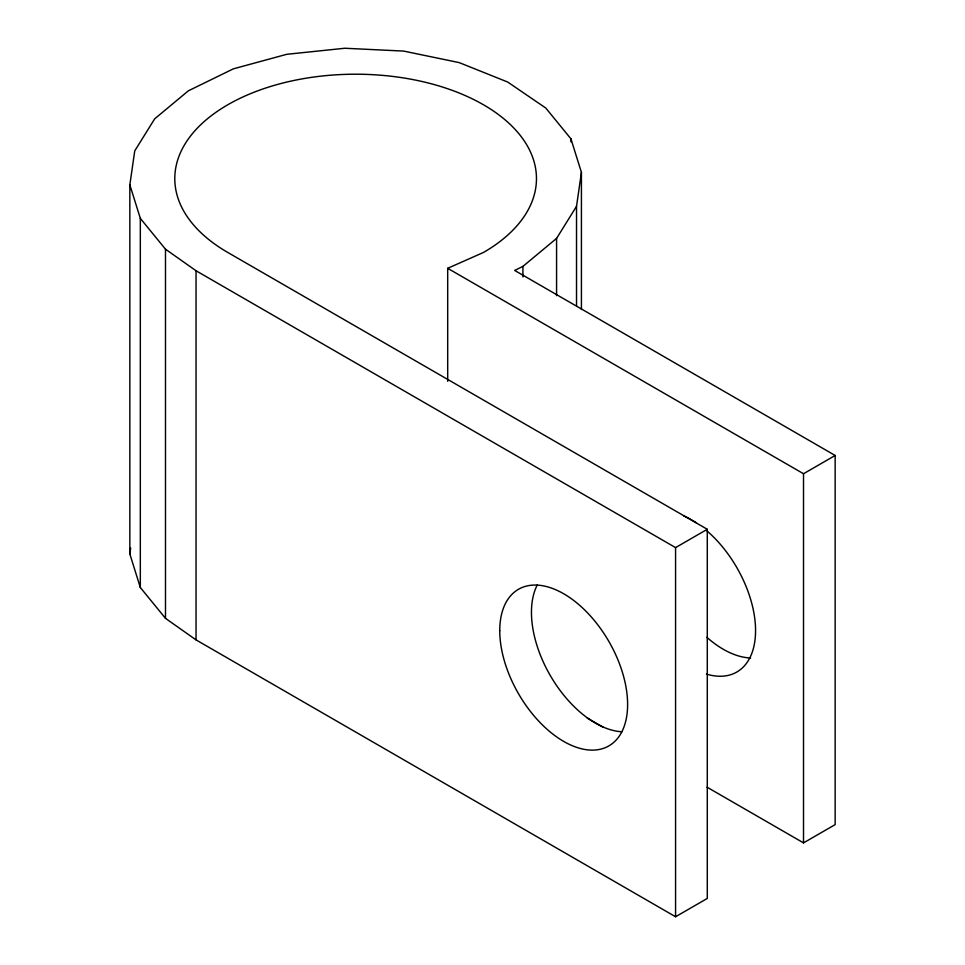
<?xml version="1.0" encoding="UTF-8"?>
<svg xmlns="http://www.w3.org/2000/svg" width="965" height="965" viewBox="0 0 965 965"><rect width="100%" height="100%" fill="white"/><g stroke="black" fill="none" stroke-linecap="round" stroke-linejoin="round"><path stroke-width="1.45" d="M447.688 381.308L447.688 268.306L483.501 252.444A180.841 104.413 0 0 0 483.501 104.787A180.841 104.413 0 0 0 227.752 104.787A180.841 104.413 0 0 0 227.752 252.444L707.285 529.29L707.285 898.439L675.572 916.75L196.04 639.892L165.485 618.336L140.323 587.516L129.841 553.982L129.841 184.846L134.738 150.89L154.69 118.828L188.344 90.831L233.397 68.829L286.774 54.305L344.843 48.25L403.647 51.085L459.183 62.604L507.662 82.025L545.78 108.032L570.942 138.851L581.425 172.385L581.425 309.5M129.841 553.982L130.685 548.084M576.527 305.784L576.527 206.341L581.425 172.385M707.068 787.199L803.519 842.879L835.159 824.617L835.159 455.468L514.659 270.429L522.921 266.388L556.576 238.403L576.527 206.341M129.841 184.846L140.323 218.367L165.485 249.187L196.04 270.755L675.572 547.601L707.285 529.29M447.688 268.306L803.519 473.743L835.159 455.468M587.154 717.972L602.799 726.995M803.519 473.743L803.519 842.879M675.572 547.601L675.572 916.75M570.942 138.851L570.942 141.867M556.576 238.403L556.576 295.652M522.921 266.388L522.921 276.931M196.04 270.755L196.04 639.892M165.485 249.187L165.485 618.336M140.323 218.367L140.323 587.516M621.967 731.76A90.42 52.207 60 0 1 550.183 675.367A90.42 52.207 60 0 1 537.24 585.007M706.416 674.077A90.42 52.207 60 0 0 755.559 630.627L755.523 627.877A90.42 52.207 60 0 0 706.959 530.895M683.715 515.889A90.42 52.207 60 0 1 696.428 522.861M750.601 657.961A90.42 52.207 60 0 1 706.863 637.322M499.749 630.664A90.42 52.207 60 0 0 595.646 749.974A90.42 52.207 60 0 0 595.646 622.099A90.42 52.207 60 0 0 499.749 630.664"/></g></svg>
